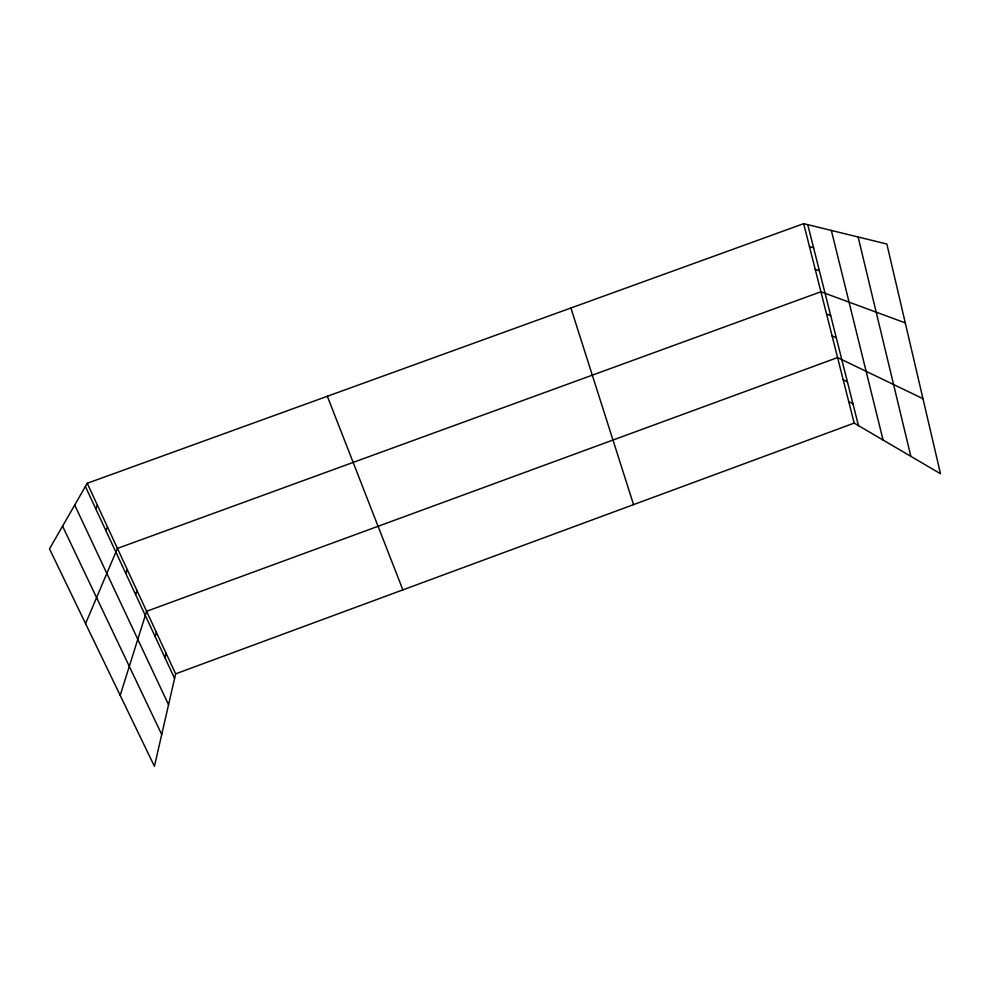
<?xml version="1.0" encoding="UTF-8"?>
<svg xmlns="http://www.w3.org/2000/svg" width="990" height="990" viewBox="0 0 990 990"><rect width="100%" height="100%" fill="white"/><g stroke="black" fill="none" stroke-linecap="round" stroke-linejoin="round"><path stroke-width="1.49" d="M87.231 483.281L175.626 673.856L154.428 766.334L49.5 548.856L87.231 483.281L803.657 223.666L886.854 244.023L940.5 473.727L854.184 423.101L803.657 223.666M164.934 657.669L166.06 653.239M155.183 636.669L156.395 632.387M120.186 695.364L146.607 611.288L837.577 357.576L922.977 398.685M135.605 594.557L136.991 590.572M125.804 573.457L127.277 569.609M85.561 623.613L117.439 548.411L820.908 291.765L905.268 322.889M105.831 530.491L107.489 526.952M95.671 508.625L97.428 505.246M175.626 673.856L854.184 423.101M809.474 246.621L813.594 247.809M815.228 269.329L819.361 270.678M826.526 313.954L830.709 315.649M832.083 335.882L836.29 337.751M843.183 379.665L847.415 381.868M848.715 401.507L852.972 403.858M62.568 526.148L161.717 734.506M74.708 505.049L168.547 704.744M85.388 486.486L174.574 678.41M327.344 396.272L402.868 589.879M570.908 308.001L633.55 504.628M807.753 224.656L858.454 425.613M831.352 230.435L883.08 440.055M858.12 236.994L910.85 456.341"/></g></svg>
